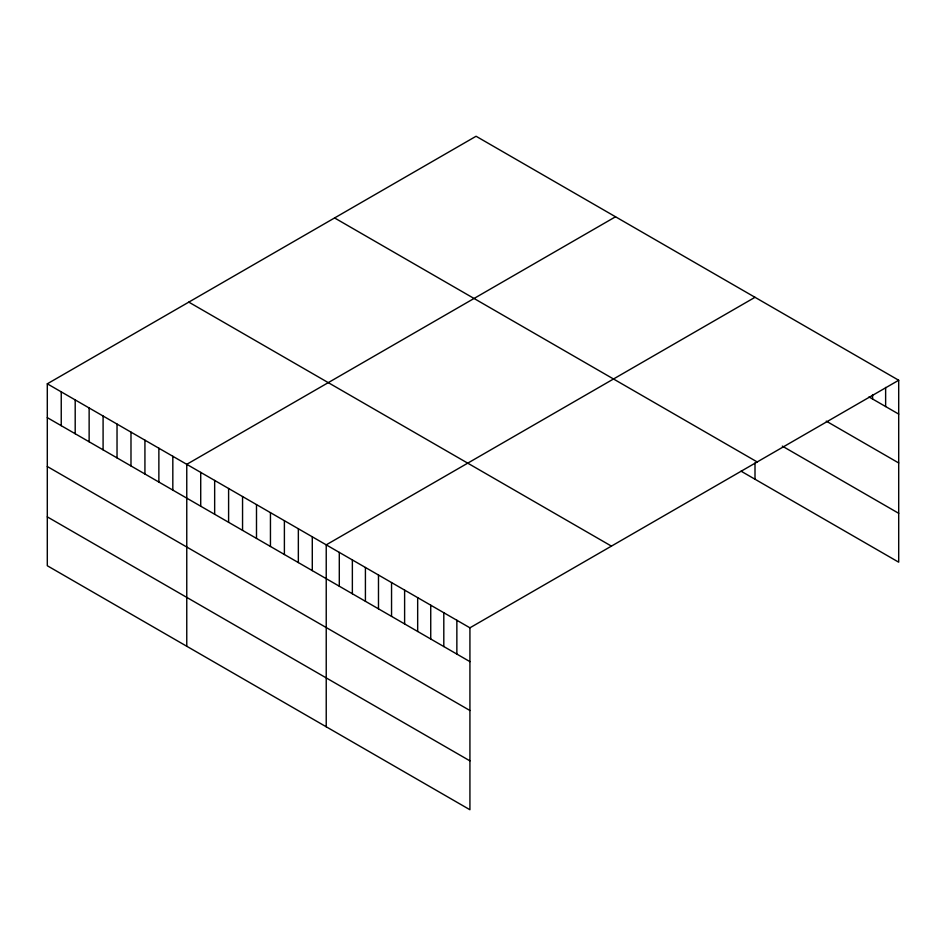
<?xml version="1.0" encoding="UTF-8"?>
<svg xmlns="http://www.w3.org/2000/svg" width="946" height="946" viewBox="0 0 946 946"><rect width="100%" height="100%" fill="white"/><g stroke="black" fill="none" stroke-linecap="round" stroke-linejoin="round"><path stroke-width="1.42" d="M898.7 380.257L469.925 627.813L469.925 809.741L47.3 565.743L47.3 383.816L476.075 136.259L898.7 380.257L898.7 562.184L741.061 471.179M615.539 216.776L186.764 464.332L186.764 646.26M755.003 297.304L326.228 544.849L326.228 726.776M869.007 396.942L898.7 414.088M826.26 421.136L898.7 462.961M782.318 446.122L898.7 513.311M334.577 217.947L757.202 461.955M188.798 302.117L611.423 546.114M47.3 383.816L469.925 627.813M47.3 417.635L469.925 661.632M47.3 466.508L469.925 710.505M47.3 516.871L469.925 760.868M885.633 387.422L885.633 406.544M872.579 394.588L872.579 398.999M755.003 462.937L755.003 479.232M456.859 620.269L456.859 654.1M443.804 612.724L443.804 646.556M430.737 605.18L430.737 639.011M417.671 597.647L417.671 631.467M404.616 590.103L404.616 623.922M391.549 582.559L391.549 616.39M378.483 575.014L378.483 608.846M365.416 567.482L365.416 601.301M352.361 559.937L352.361 593.757M339.295 552.393L339.295 586.224M312.286 536.796L312.286 570.627M298.345 528.743L298.345 562.574M284.391 520.69L284.391 554.522M270.45 512.637L270.45 546.469M256.496 504.596L256.496 538.416M242.554 496.544L242.554 530.363M228.601 488.491L228.601 522.31M214.659 480.438L214.659 514.257M200.718 472.385L200.718 506.205M172.822 456.279L172.822 490.099M158.869 448.227L158.869 482.058M144.927 440.174L144.927 474.005M130.986 432.121L130.986 465.952M117.032 424.068L117.032 457.899M103.09 416.015L103.09 449.847M89.137 407.963L89.137 441.794M75.195 399.91L75.195 433.741M61.242 391.857L61.242 425.688"/></g></svg>
